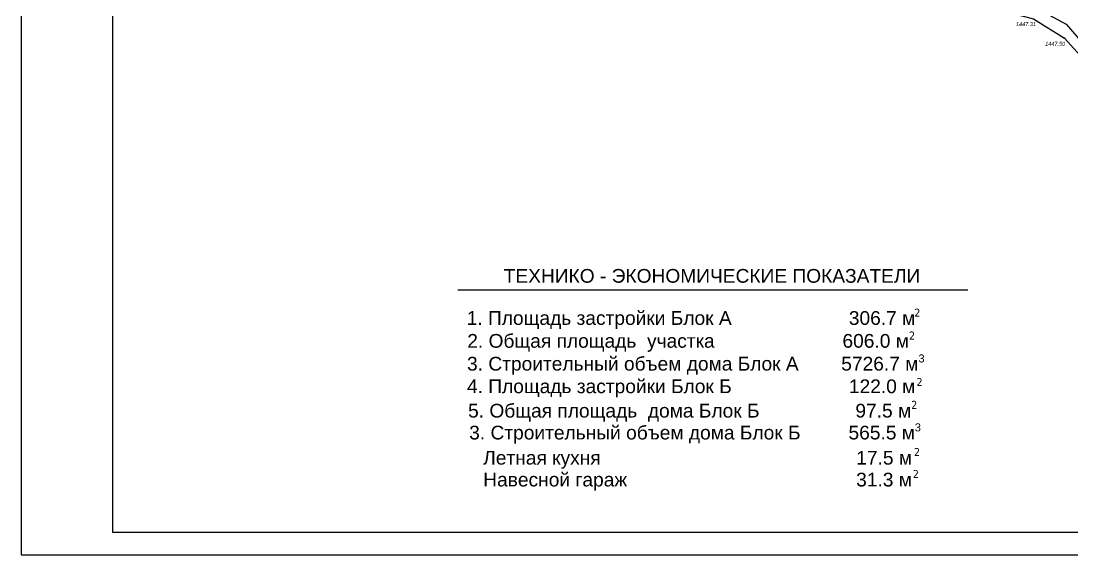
# Model space of a CAD drawing. Header units: millimetres. Extents: x 474337 to 1180020, y 4124662 to 4776603.
# Drawn here: x 474337 to 704354, y 4124662 to 4241353 of the extents above; entities that cross this region are included whole.
import ezdxf

# ---------------------------------------------------------------- set-up
doc = ezdxf.new("R2010")
doc.units = ezdxf.units.MM
doc.header["$PDMODE"] = 32
doc.header["$PDSIZE"] = 0.33
for name, color, linetype in [('(004) Точки рельефа', 7, 'Continuous'), ('(025) Дорога', 7, 'Continuous'), ('(040) Ограда', 7, 'Continuous')]:
    doc.layers.add(name, color=color, linetype=linetype)
doc.styles.add('D-431', font='')
doc.styles.add('ira', font='arial.ttf', dxfattribs={"height": 3})
doc.styles.get('D-431').set_extended_font_data('D431', italic=True)
doc.linetypes.add('ОГРАДА_V_ПРОВ', pattern='A,2.5,["v",Standard,S=1,R=0,X=0,Y=0],5,["v",Standard,S=1,R=180,X=0,Y=0],2.5', length=10)

msp = doc.modelspace()

# ---------------------------------------------------------------- linework, layer by layer
at = {"layer": '(004) Точки рельефа', "linetype": 'ByBlock', "lineweight": -2}
msp.add_point((702485, 4237633, 1445988), dxfattribs=at)
at = {"layer": '(025) Дорога', "elevation": 1446856, "flags": 128}
msp.add_lwpolyline([(621177, 4262778), (623576, 4260659), (626358, 4254666), (631870, 4250553), (642077, 4247356), (650592, 4245968), (689083, 4245301), (696057, 4244326), (702882, 4240646), (717267, 4223959), (728893, 4212206)], dxfattribs=at)
at = {"layer": '(040) Ограда', "linetype": 'ОГРАДА_V_ПРОВ', "elevation": 1445874, "flags": 128}
msp.add_lwpolyline([(625283, 4251590), (631319, 4247171), (651434, 4243995), (689852, 4243338), (695695, 4241824), (702485, 4237633), (712724, 4226299), (727294, 4209460), (741961, 4206343), (755100, 4218392), (761661, 4226391), (775863, 4240994), (795916, 4229625)], dxfattribs=at)
at = {"lineweight": 30}
msp.add_line((569850, 4182635, 1507990), (681396, 4182635, 1507990), dxfattribs=at)
at = {"elevation": 1507990}
for points in [[(474337, 4718662), (474337, 4124662), (1068337, 4124662), (1068337, 4718662)], [(494337, 4713662), (494337, 4129662), (1063337, 4129662), (1063337, 4713662)]]:
    msp.add_lwpolyline(points, close=True, dxfattribs=at)

# ---------------------------------------------------------------- texts
at = {"layer": '(004) Точки рельефа', "linetype": 'ByBlock', "char_height": 875, "attachment_point": 4, "rotation": 0, "style": 'D-431'}
for s, insert in [('1447.31', (691889, 4240674, 1445797)), ('1447.50', (698281, 4236367, 1445988))]:
    msp.add_mtext(s, dxfattribs=dict(at, insert=insert))
at = {"style": 'ira'}
for s, p in [('ТЕХНИКО - ЭКОНОМИЧЕСКИЕ ПОКАЗАТЕЛИ', (579876, 4184161, 1507990)), ('1. Площадь застройки Блок А                      306.7 м', (571787, 4174948, 1507990)), ('2. Общая площадь  участка                        606.0 м', (571908, 4169954, 1507990)), ('3. Строительный объем дома Блок А        5726.7 м', (571859, 4164964, 1507990)), ('4. Площадь застройки Блок Б                      122.0 м', (571846, 4160023, 1507990)), ('5. Общая площадь  дома Блок Б                  97.5 м', (572088, 4154697, 1507990)), ('3. Строительный объем дома Блок Б         565.5 м', (572329, 4149904, 1507990)), ('        Летная кухня                                                17.5 м', (566085, 4144403, 1507990)), ('        Навесной гараж                                           31.3 м', (566085, 4139633, 1507990))]:
    msp.add_text(s, height=3000, dxfattribs=at).set_placement(p)
at = {"char_height": 1750, "width": 630000, "attachment_point": 1}
for s, insert in [('{\\fTahoma|b0|i0|c204|p32;2}', (669660, 4178488, 1507990)), ('{\\fTahoma|b0|i0|c204|p32;2}', (668520, 4173490, 1507990)), ('{\\fArial|b0|i0|c204|p34;3}', (670560, 4168482, 1507990)), ('{\\fTahoma|b0|i0|c204|p32;2}', (670149, 4163338, 1507990)), ('{\\fTahoma|b0|i0|c204|p32;2}', (668987, 4158340, 1507990)), ('{\\fArial|b0|i0|c204|p34;3}', (669756, 4153423, 1507990)), ('{\\fTahoma|b0|i0|c204|p32;2}', (669587, 4148027, 1507990)), ('{\\fTahoma|b0|i0|c204|p32;2}', (669344, 4143234, 1507990))]:
    msp.add_mtext(s, dxfattribs=dict(at, insert=insert))

doc.saveas('drawing.dxf')
